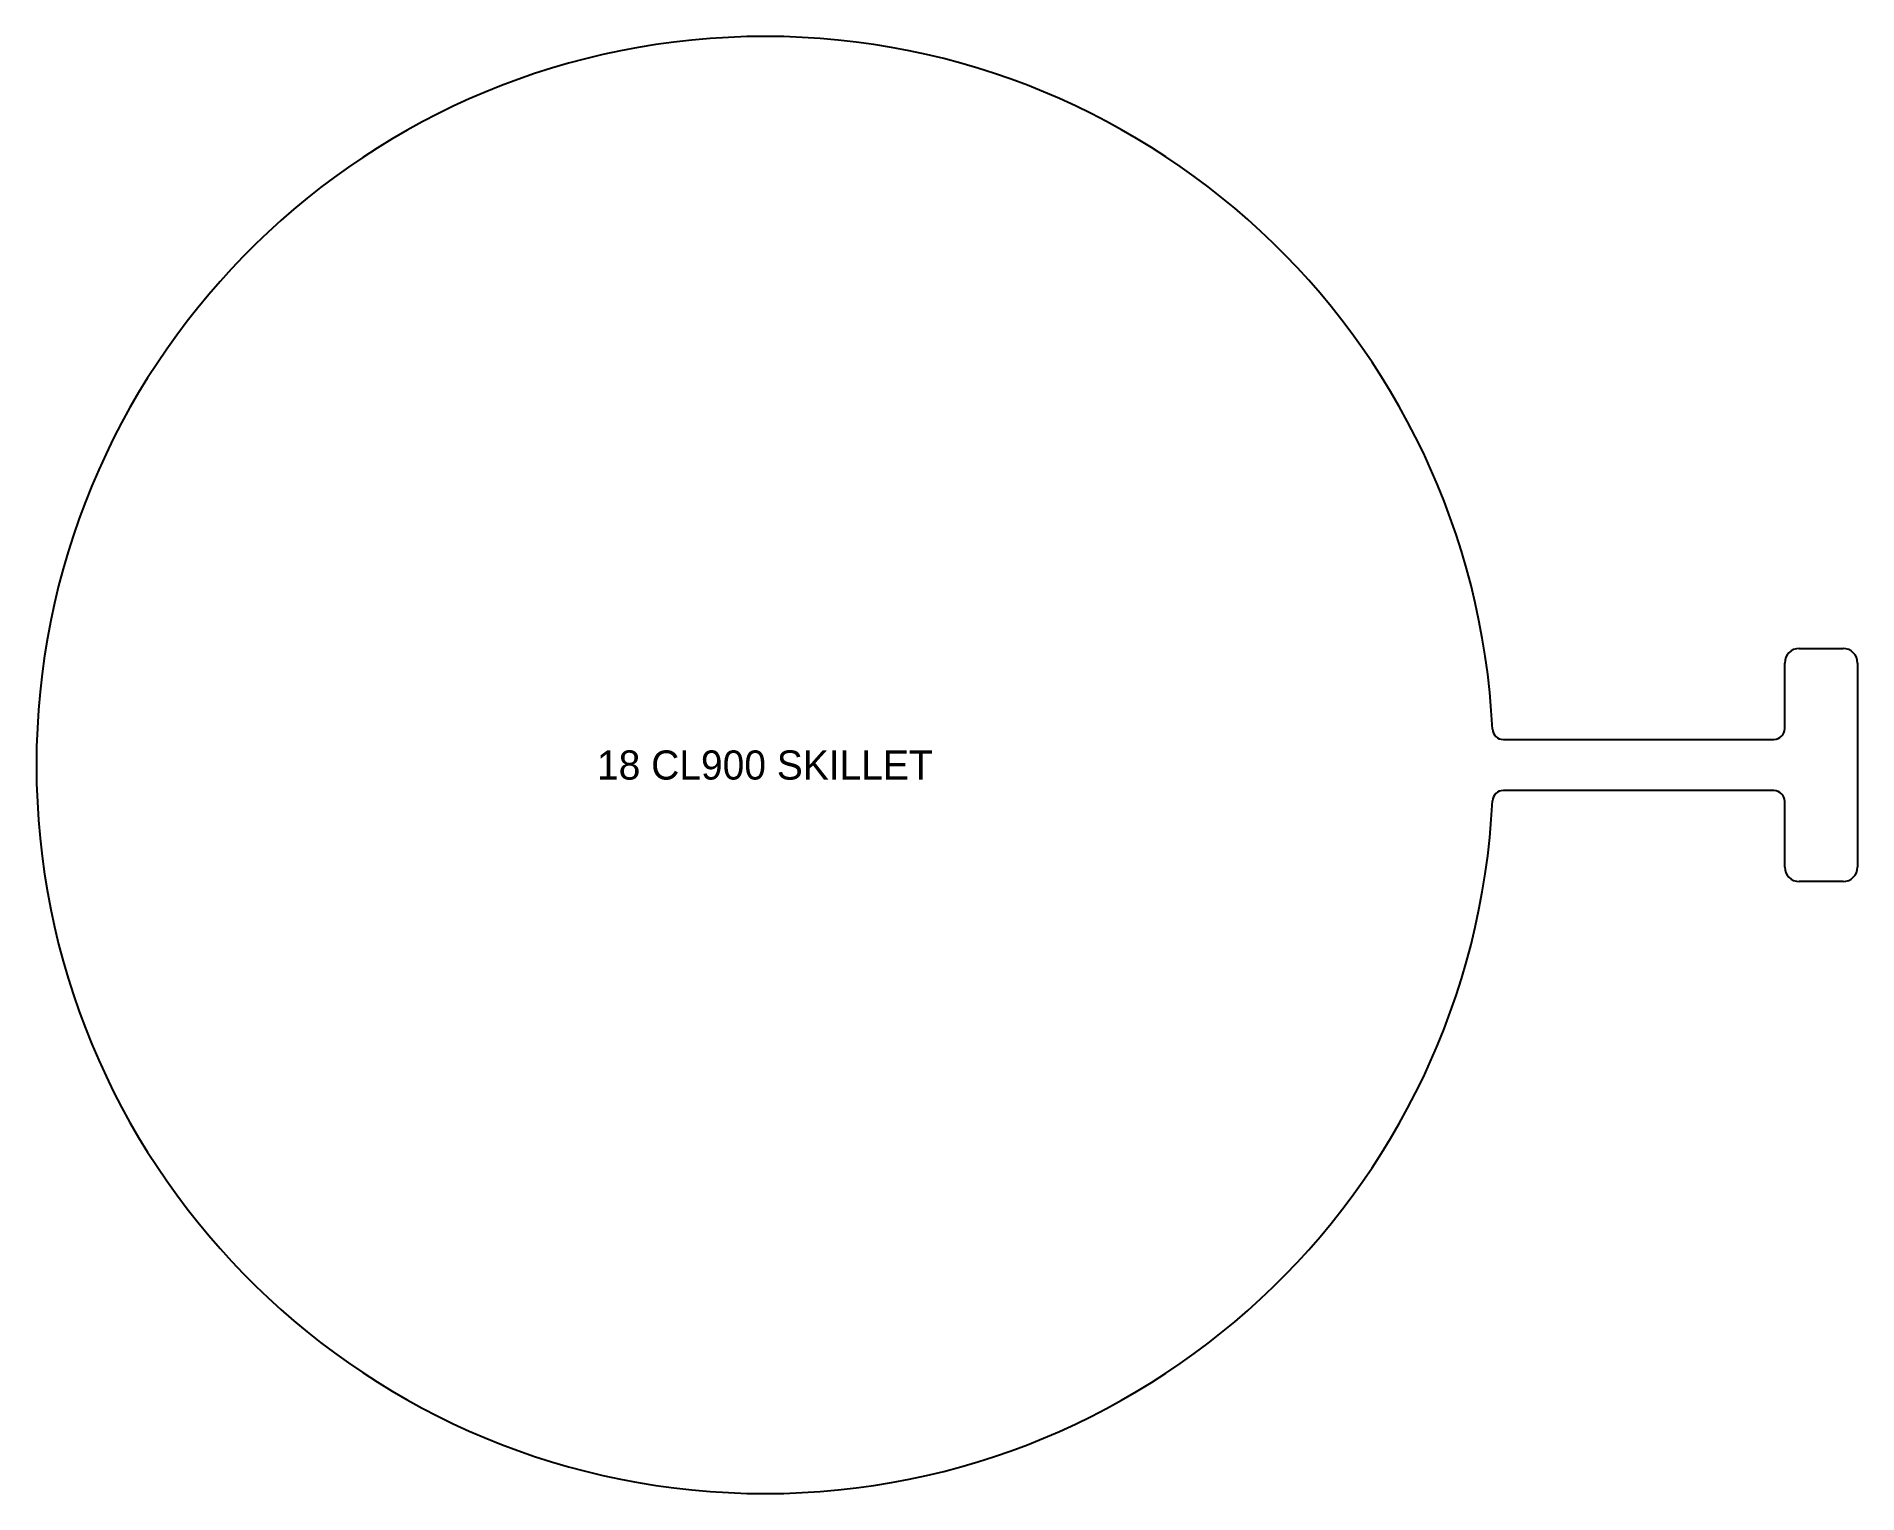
# Model space of a CAD drawing. Header units: inches. Extents: x -12.5 to 18.8, y -12.5 to 12.5.
import ezdxf
from ezdxf.enums import TextEntityAlignment as Align

# ---------------------------------------------------------------- set-up
doc = ezdxf.new("R2010")
doc.units = ezdxf.units.IN
doc.header["$MEASUREMENT"] = 0
doc.layers.add('CUT', color=7, linetype='CONTINUOUS')
doc.layers.add('ETCH', color=1, linetype='CONTINUOUS')

msp = doc.modelspace()

# ---------------------------------------------------------------- linework, layer by layer
at = {"layer": 'CUT'}
for p, q in [((17.75, 2), (18.5, 2)), ((17.5, 0.625), (17.5, 1.75)), ((18.75, 1.75), (18.75, -1.75)), ((12.672097, 0.4375), (17.3125, 0.4375)), ((17.3125, -0.4375), (12.672097, -0.4375)), ((17.5, -1.75), (17.5, -0.625)), ((18.5, -2), (17.75, -2))]:
    msp.add_line(p, q, dxfattribs=at)
for centre, radius, start, end in [((0, 0), 12.5, 2.823595, 357.176405), ((17.75, 1.75), 0.25, 90, 180), ((18.5, 1.75), 0.25, 0, 90), ((17.3125, 0.625), 0.1875, 270, 0), ((12.672097, 0.625), 0.1875, 182.823595, 270), ((12.672097, -0.625), 0.1875, 90, 177.176405), ((17.3125, -0.625), 0.1875, 0, 90), ((17.75, -1.75), 0.25, 180, 270), ((18.5, -1.75), 0.25, 270, 0)]:
    msp.add_arc(centre, radius, start, end, dxfattribs=at)

# ---------------------------------------------------------------- texts
at = {"layer": 'ETCH'}
msp.add_text('18 CL900 SKILLET', height=0.5, dxfattribs=at).set_placement((0, 0), align=Align.MIDDLE_CENTER)

doc.saveas('drawing.dxf')
